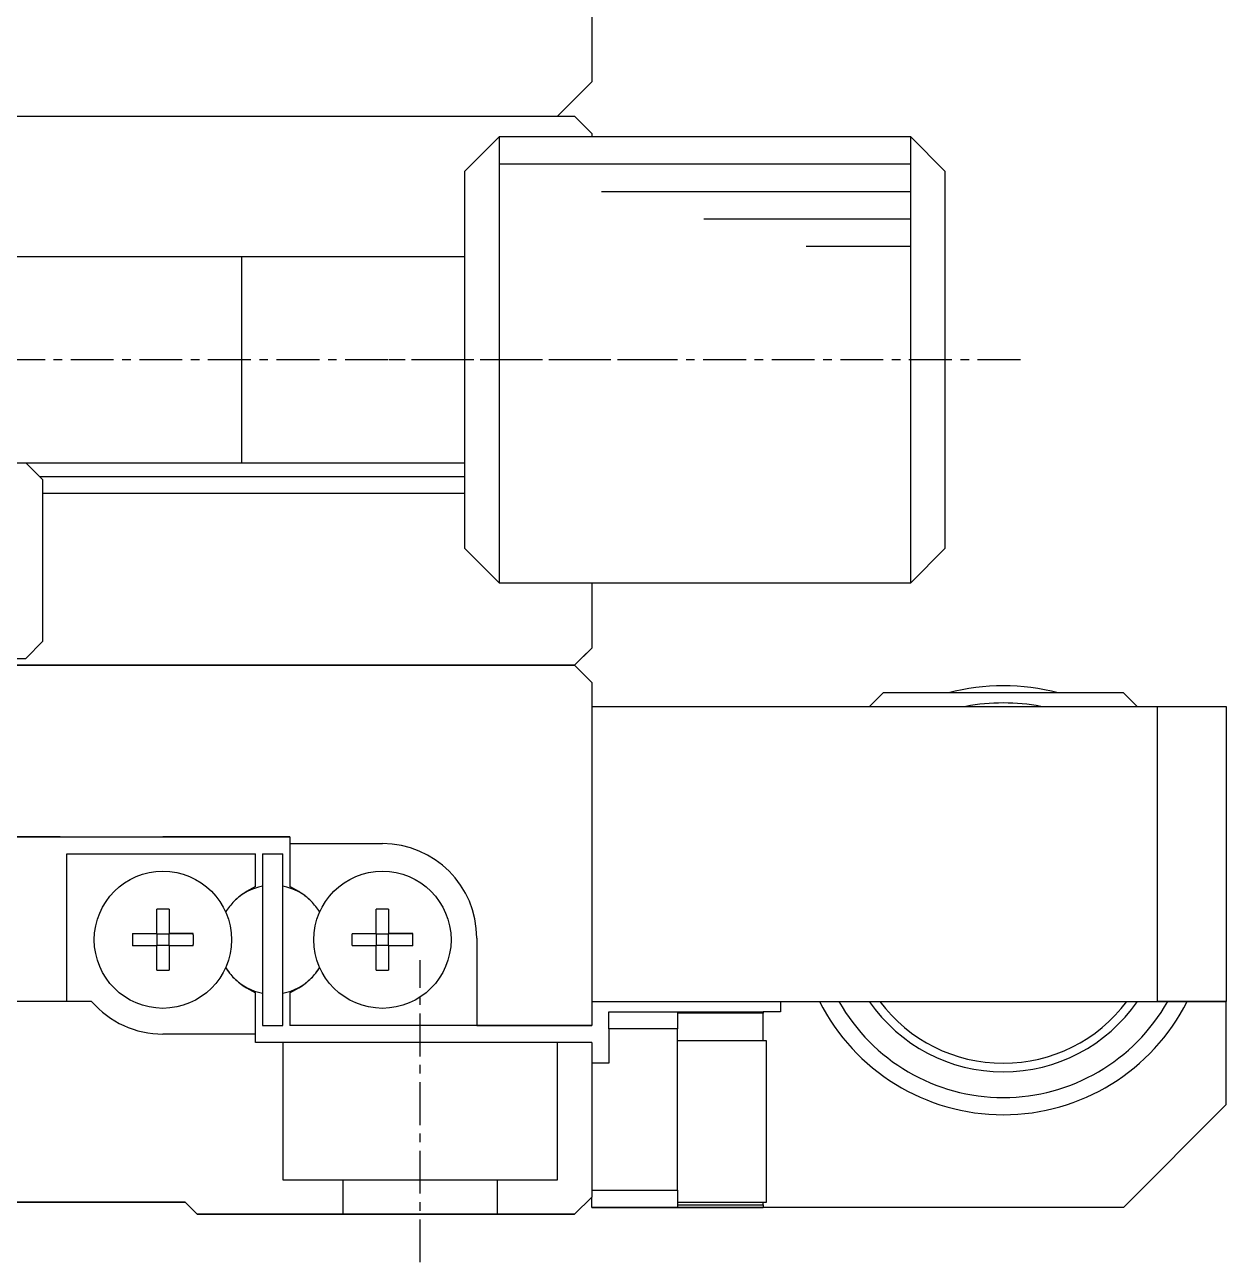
# Model space of a CAD drawing. Extents: x 404 to 656, y 81 to 248.
# Drawn here: x 466.19 to 501.21, y 129.56 to 165.62 of the extents above; entities that cross this region are included whole.
import ezdxf

# ---------------------------------------------------------------- set-up
doc = ezdxf.new("R2010")
doc.units = 0
doc.linetypes.add('CENTER', pattern=[2, 1.25, -0.25, 0.25, -0.25])
doc.layers.get('0').update_dxf_attribs({"linetype": 'CONTINUOUS'})
doc.layers.add('CENTER', color=1, linetype='CENTER')

msp = doc.modelspace()

# ---------------------------------------------------------------- linework, layer by layer
at = {"color": 7, "linetype": 'CONTINUOUS'}
for p, q in [((482.713, 246.957), (482.713, 163.957)), ((481.713, 162.957), (482.713, 163.957)), ((423.213, 162.957), (482.213, 162.957)), ((482.713, 162.457), (482.213, 162.957)), ((482.713, 162.457), (482.213, 162.957)), ((480.013, 162.357), (479.013, 161.357)), ((492.013, 162.357), (480.013, 162.357)), ((480.013, 162.357), (480.013, 155.798)), ((482.713, 162.457), (482.713, 162.357)), ((482.713, 162.457), (482.713, 162.357)), ((493.013, 161.357), (492.013, 162.357)), ((492.013, 149.357), (492.013, 162.357)), ((479.013, 155.807), (479.013, 161.357)), ((493.013, 161.357), (493.013, 150.357)), ((472.513, 158.857), (463.513, 158.857)), ((472.513, 158.857), (472.508, 158.857)), ((472.513, 155.99), (472.513, 158.857)), ((472.518, 158.857), (472.513, 158.857)), ((479.013, 158.857), (472.513, 158.857)), ((472.513, 155.857), (472.513, 155.99)), ((472.513, 155.7), (472.513, 155.857)), ((479.013, 150.357), (479.013, 155.807)), ((472.513, 152.857), (472.513, 155.7)), ((480.013, 155.798), (480.013, 149.357)), ((463.513, 152.857), (472.513, 152.857)), ((466.713, 152.357), (466.213, 152.857)), ((472.508, 152.857), (472.513, 152.857)), ((472.513, 152.857), (472.518, 152.857)), ((472.513, 152.857), (479.013, 152.857)), ((466.613, 152.457), (479.013, 152.457)), ((466.713, 147.657), (466.713, 152.357)), ((479.013, 151.957), (466.713, 151.957)), ((479.013, 150.357), (480.013, 149.357)), ((492.013, 149.357), (493.013, 150.357)), ((480.013, 149.357), (492.013, 149.357)), ((482.713, 149.357), (482.713, 147.457)), ((466.213, 147.157), (466.713, 147.657)), ((461.165, 147.157), (466.213, 147.157)), ((482.213, 146.957), (482.713, 147.457)), ((482.713, 147.457), (482.213, 146.957)), ((482.213, 146.957), (482.563, 147.307)), ((482.563, 147.307), (482.213, 146.957)), ((482.213, 146.957), (423.213, 146.957)), ((423.213, 146.957), (482.213, 146.957)), ((482.213, 146.957), (482.713, 146.457)), ((482.713, 146.457), (482.713, 136.457)), ((491.213, 146.157), (490.813, 145.757)), ((498.213, 146.157), (491.213, 146.157)), ((498.613, 145.757), (498.213, 146.157)), ((482.713, 145.757), (499.213, 145.757)), ((499.213, 145.757), (501.213, 145.757)), ((499.213, 137.157), (499.213, 145.757)), ((501.213, 145.757), (501.213, 137.157)), ((431.513, 141.957), (473.913, 141.957)), ((467.213, 141.957), (465.713, 141.957)), ((473.913, 141.957), (470.213, 141.957)), ((473.913, 141.957), (473.913, 141.757)), ((473.913, 141.757), (476.613, 141.757)), ((473.913, 141.757), (476.613, 141.757)), ((473.913, 141.757), (473.913, 140.508)), ((467.413, 141.457), (472.913, 141.457)), ((467.413, 137.157), (467.413, 141.457)), ((472.913, 140.508), (472.913, 141.457)), ((473.113, 141.457), (473.713, 141.457)), ((473.113, 141.457), (473.113, 136.457)), ((473.713, 136.457), (473.713, 141.457)), ((472.913, 140.508), (472.653, 140.358)), ((472.913, 140.508), (472.653, 140.358)), ((474.173, 140.358), (473.913, 140.508)), ((473.913, 140.508), (474.173, 140.358)), ((470.033, 139.137), (470.033, 139.844)), ((470.393, 139.844), (470.393, 139.137)), ((476.433, 139.137), (476.433, 139.844)), ((476.793, 139.844), (476.793, 139.137)), ((469.326, 139.137), (470.033, 139.137)), ((469.326, 139.137), (470.033, 139.137)), ((470.043, 139.127), (470.033, 139.137)), ((470.043, 138.788), (470.043, 139.127)), ((470.043, 139.127), (470.382, 139.127)), ((470.382, 139.127), (470.393, 139.137)), ((470.382, 139.127), (470.382, 138.788)), ((470.393, 139.137), (471.099, 139.137)), ((471.099, 139.137), (470.393, 139.137)), ((475.726, 139.137), (476.433, 139.137)), ((475.726, 139.137), (476.433, 139.137)), ((476.443, 139.127), (476.433, 139.137)), ((476.443, 138.788), (476.443, 139.127)), ((476.443, 139.127), (476.782, 139.127)), ((476.782, 139.127), (476.793, 139.137)), ((476.782, 139.127), (476.782, 138.788)), ((476.793, 139.137), (477.499, 139.137)), ((477.499, 139.137), (476.793, 139.137)), ((479.363, 139.007), (479.363, 136.457)), ((470.033, 138.777), (469.326, 138.777)), ((470.043, 138.788), (470.033, 138.777)), ((470.033, 138.071), (470.033, 138.777)), ((470.382, 138.788), (470.043, 138.788)), ((470.382, 138.788), (470.393, 138.777)), ((470.393, 138.777), (470.393, 138.071)), ((471.099, 138.777), (470.393, 138.777)), ((476.433, 138.777), (475.726, 138.777)), ((476.443, 138.788), (476.433, 138.777)), ((476.433, 138.071), (476.433, 138.777)), ((476.782, 138.788), (476.443, 138.788)), ((476.782, 138.788), (476.793, 138.777)), ((476.793, 138.777), (476.793, 138.071)), ((477.499, 138.777), (476.793, 138.777)), ((472.653, 137.557), (472.913, 137.406)), ((473.913, 137.406), (474.173, 137.557)), ((468.134, 137.157), (437.292, 137.157)), ((472.913, 136.207), (472.913, 137.406)), ((473.913, 137.406), (473.913, 136.457)), ((482.713, 137.157), (499.213, 137.157)), ((482.713, 137.157), (487.713, 137.157)), ((487.713, 137.157), (501.213, 137.157)), ((488.213, 137.157), (488.213, 136.857)), ((501.213, 137.157), (499.213, 137.157)), ((501.213, 134.157), (501.213, 137.157)), ((483.213, 136.357), (483.213, 136.857)), ((483.213, 136.857), (485.213, 136.857)), ((485.213, 136.857), (485.213, 136.357)), ((485.213, 136.857), (487.713, 136.857)), ((487.713, 136.817), (485.213, 136.817)), ((487.713, 136.857), (487.713, 136.817)), ((488.213, 136.857), (487.713, 136.857)), ((487.713, 136.007), (487.713, 136.817)), ((473.113, 136.457), (473.713, 136.457)), ((473.113, 136.457), (473.713, 136.457)), ((479.363, 136.457), (473.913, 136.457)), ((479.363, 136.457), (473.913, 136.457)), ((479.363, 136.457), (482.213, 136.457)), ((482.213, 136.457), (479.363, 136.457)), ((482.713, 136.457), (482.213, 136.457)), ((482.213, 136.457), (482.713, 136.457)), ((483.213, 136.357), (483.213, 135.357)), ((485.213, 136.357), (483.213, 136.357)), ((485.213, 131.657), (485.213, 136.357)), ((472.913, 136.207), (470.213, 136.207)), ((472.913, 135.957), (472.913, 136.207)), ((487.813, 136.007), (485.213, 136.007)), ((487.813, 131.307), (487.813, 136.007)), ((482.213, 135.957), (472.913, 135.957)), ((482.713, 135.957), (482.213, 135.957)), ((482.713, 135.957), (482.713, 131.457)), ((483.213, 135.357), (482.713, 135.357)), ((498.213, 131.157), (501.213, 134.157)), ((501.213, 134.157), (498.213, 131.157)), ((482.713, 131.657), (485.213, 131.657)), ((485.213, 131.657), (485.213, 131.157)), ((434.563, 131.307), (470.863, 131.307)), ((470.863, 131.307), (465.513, 131.307)), ((470.863, 131.307), (471.213, 130.957)), ((471.213, 130.957), (470.863, 131.307)), ((482.213, 130.957), (482.713, 131.457)), ((482.213, 130.957), (482.713, 131.457)), ((482.713, 131.157), (482.713, 131.457)), ((485.213, 131.307), (487.813, 131.307)), ((487.713, 131.226), (487.713, 131.307)), ((482.213, 130.957), (471.213, 130.957)), ((471.213, 130.957), (482.213, 130.957)), ((475.463, 130.957), (477.713, 130.957)), ((475.463, 130.957), (477.713, 130.957)), ((475.463, 130.957), (479.963, 130.957)), ((475.463, 130.957), (479.963, 130.957)), ((477.713, 130.957), (479.963, 130.957)), ((477.713, 130.957), (479.963, 130.957)), ((485.213, 131.157), (482.713, 131.157)), ((482.713, 131.157), (485.213, 131.157)), ((485.213, 131.226), (487.713, 131.226)), ((487.713, 131.157), (485.213, 131.157)), ((485.213, 131.157), (487.713, 131.157)), ((487.713, 131.226), (487.713, 131.157)), ((493.213, 131.157), (487.713, 131.157)), ((498.213, 131.157), (487.713, 131.157)), ((498.213, 131.157), (496.213, 131.157))]:
    msp.add_line(p, q, dxfattribs=at)
at = {"color": 3, "linetype": 'CONTINUOUS'}
for p, q in [((492.013, 161.557), (480.013, 161.557)), ((492.013, 160.757), (482.998, 160.757)), ((492.013, 159.957), (485.984, 159.957)), ((492.013, 159.157), (488.97, 159.157)), ((473.713, 135.957), (473.713, 131.957)), ((481.713, 131.957), (481.713, 135.957)), ((473.713, 131.957), (481.713, 131.957)), ((475.463, 131.957), (475.463, 130.957)), ((479.963, 130.957), (479.963, 131.957))]:
    msp.add_line(p, q, dxfattribs=at)
at = {"color": 7, "linetype": 'CONTINUOUS'}
for points in [[(470.393, 139.844, 0), (470.389, 139.844, 0), (470.387, 139.844, 0), (470.385, 139.844, 0), (470.381, 139.844, 0), (470.379, 139.844, 0), (470.375, 139.844, 0), (470.373, 139.844, 0), (470.371, 139.844, 0), (470.367, 139.844, 0), (470.365, 139.844, 0), (470.361, 139.844, 0), (470.359, 139.844, 0), (470.357, 139.844, 0), (470.353, 139.844, 0), (470.351, 139.844, 0), (470.347, 139.844, 0), (470.345, 139.844, 0), (470.343, 139.844, 0), (470.339, 139.844, 0), (470.337, 139.844, 0), (470.333, 139.844, 0), (470.331, 139.844, 0), (470.329, 139.844, 0), (470.325, 139.844, 0), (470.323, 139.844, 0), (470.319, 139.844, 0), (470.317, 139.844, 0), (470.315, 139.844, 0), (470.311, 139.844, 0), (470.309, 139.844, 0), (470.305, 139.844, 0), (470.303, 139.844, 0), (470.299, 139.844, 0), (470.297, 139.844, 0), (470.295, 139.846, 0), (470.291, 139.846, 0), (470.289, 139.846, 0), (470.285, 139.846, 0), (470.283, 139.846, 0), (470.281, 139.846, 0), (470.277, 139.846, 0), (470.275, 139.846, 0), (470.271, 139.846, 0), (470.269, 139.846, 0), (470.267, 139.846, 0), (470.263, 139.846, 0), (470.261, 139.846, 0), (470.257, 139.846, 0), (470.255, 139.846, 0), (470.253, 139.846, 0), (470.249, 139.846, 0), (470.247, 139.846, 0), (470.243, 139.846, 0), (470.241, 139.846, 0), (470.239, 139.846, 0), (470.235, 139.846, 0), (470.233, 139.846, 0), (470.229, 139.846, 0), (470.227, 139.846, 0), (470.225, 139.846, 0), (470.221, 139.846, 0), (470.219, 139.846, 0), (470.215, 139.846, 0), (470.213, 139.846, 0), (470.209, 139.846, 0), (470.207, 139.846, 0), (470.205, 139.846, 0), (470.201, 139.846, 0), (470.199, 139.846, 0), (470.195, 139.846, 0), (470.193, 139.846, 0), (470.191, 139.846, 0), (470.187, 139.846, 0), (470.185, 139.846, 0), (470.181, 139.846, 0), (470.179, 139.846, 0), (470.177, 139.846, 0), (470.173, 139.846, 0), (470.171, 139.846, 0), (470.167, 139.846, 0), (470.165, 139.846, 0), (470.163, 139.846, 0), (470.159, 139.846, 0), (470.157, 139.846, 0), (470.153, 139.846, 0), (470.151, 139.846, 0), (470.149, 139.846, 0), (470.145, 139.846, 0), (470.143, 139.846, 0), (470.139, 139.846, 0), (470.137, 139.846, 0), (470.133, 139.846, 0), (470.131, 139.846, 0), (470.129, 139.844, 0), (470.125, 139.844, 0), (470.123, 139.844, 0), (470.119, 139.844, 0), (470.117, 139.844, 0), (470.115, 139.844, 0), (470.111, 139.844, 0), (470.109, 139.844, 0), (470.105, 139.844, 0), (470.103, 139.844, 0), (470.101, 139.844, 0), (470.097, 139.844, 0), (470.095, 139.844, 0), (470.091, 139.844, 0), (470.089, 139.844, 0), (470.087, 139.844, 0), (470.083, 139.844, 0), (470.081, 139.844, 0), (470.077, 139.844, 0), (470.075, 139.844, 0), (470.073, 139.844, 0), (470.069, 139.844, 0), (470.067, 139.844, 0), (470.063, 139.844, 0), (470.061, 139.844, 0), (470.059, 139.844, 0), (470.055, 139.844, 0), (470.053, 139.844, 0), (470.049, 139.844, 0), (470.047, 139.844, 0), (470.045, 139.844, 0), (470.041, 139.844, 0), (470.039, 139.844, 0), (470.035, 139.844, 0), (470.033, 139.844, 0)], [(476.793, 139.844, 0), (476.789, 139.844, 0), (476.787, 139.844, 0), (476.785, 139.844, 0), (476.781, 139.844, 0), (476.779, 139.844, 0), (476.775, 139.844, 0), (476.773, 139.844, 0), (476.771, 139.844, 0), (476.767, 139.844, 0), (476.765, 139.844, 0), (476.761, 139.844, 0), (476.759, 139.844, 0), (476.757, 139.844, 0), (476.753, 139.844, 0), (476.751, 139.844, 0), (476.747, 139.844, 0), (476.745, 139.844, 0), (476.743, 139.844, 0), (476.739, 139.844, 0), (476.737, 139.844, 0), (476.733, 139.844, 0), (476.731, 139.844, 0), (476.729, 139.844, 0), (476.725, 139.844, 0), (476.723, 139.844, 0), (476.719, 139.844, 0), (476.717, 139.844, 0), (476.715, 139.844, 0), (476.711, 139.844, 0), (476.709, 139.844, 0), (476.705, 139.844, 0), (476.703, 139.844, 0), (476.699, 139.844, 0), (476.697, 139.844, 0), (476.695, 139.846, 0), (476.691, 139.846, 0), (476.689, 139.846, 0), (476.685, 139.846, 0), (476.683, 139.846, 0), (476.681, 139.846, 0), (476.677, 139.846, 0), (476.675, 139.846, 0), (476.671, 139.846, 0), (476.669, 139.846, 0), (476.667, 139.846, 0), (476.663, 139.846, 0), (476.661, 139.846, 0), (476.657, 139.846, 0), (476.655, 139.846, 0), (476.653, 139.846, 0), (476.649, 139.846, 0), (476.647, 139.846, 0), (476.643, 139.846, 0), (476.641, 139.846, 0), (476.639, 139.846, 0), (476.635, 139.846, 0), (476.633, 139.846, 0), (476.629, 139.846, 0), (476.627, 139.846, 0), (476.625, 139.846, 0), (476.621, 139.846, 0), (476.619, 139.846, 0), (476.615, 139.846, 0), (476.613, 139.846, 0), (476.609, 139.846, 0), (476.607, 139.846, 0), (476.605, 139.846, 0), (476.601, 139.846, 0), (476.599, 139.846, 0), (476.595, 139.846, 0), (476.593, 139.846, 0), (476.591, 139.846, 0), (476.587, 139.846, 0), (476.585, 139.846, 0), (476.581, 139.846, 0), (476.579, 139.846, 0), (476.577, 139.846, 0), (476.573, 139.846, 0), (476.571, 139.846, 0), (476.567, 139.846, 0), (476.565, 139.846, 0), (476.563, 139.846, 0), (476.559, 139.846, 0), (476.557, 139.846, 0), (476.553, 139.846, 0), (476.551, 139.846, 0), (476.549, 139.846, 0), (476.545, 139.846, 0), (476.543, 139.846, 0), (476.539, 139.846, 0), (476.537, 139.846, 0), (476.533, 139.846, 0), (476.531, 139.846, 0), (476.529, 139.844, 0), (476.525, 139.844, 0), (476.523, 139.844, 0), (476.519, 139.844, 0), (476.517, 139.844, 0), (476.515, 139.844, 0), (476.511, 139.844, 0), (476.509, 139.844, 0), (476.505, 139.844, 0), (476.503, 139.844, 0), (476.501, 139.844, 0), (476.497, 139.844, 0), (476.495, 139.844, 0), (476.491, 139.844, 0), (476.489, 139.844, 0), (476.487, 139.844, 0), (476.483, 139.844, 0), (476.481, 139.844, 0), (476.477, 139.844, 0), (476.475, 139.844, 0), (476.473, 139.844, 0), (476.469, 139.844, 0), (476.467, 139.844, 0), (476.463, 139.844, 0), (476.461, 139.844, 0), (476.459, 139.844, 0), (476.455, 139.844, 0), (476.453, 139.844, 0), (476.449, 139.844, 0), (476.447, 139.844, 0), (476.445, 139.844, 0), (476.441, 139.844, 0), (476.439, 139.844, 0), (476.435, 139.844, 0), (476.433, 139.844, 0)], [(469.327, 139.136, 0), (469.327, 139.134, 0), (469.327, 139.132, 0), (469.327, 139.128, 0), (469.327, 139.126, 0), (469.327, 139.122, 0), (469.327, 139.12, 0), (469.325, 139.118, 0), (469.325, 139.114, 0), (469.325, 139.112, 0), (469.325, 139.108, 0), (469.325, 139.106, 0), (469.325, 139.104, 0), (469.325, 139.1, 0), (469.325, 139.098, 0), (469.325, 139.094, 0), (469.325, 139.092, 0), (469.325, 139.09, 0), (469.325, 139.086, 0), (469.325, 139.084, 0), (469.325, 139.08, 0), (469.325, 139.078, 0), (469.325, 139.076, 0), (469.325, 139.072, 0), (469.325, 139.07, 0), (469.325, 139.066, 0), (469.325, 139.064, 0), (469.325, 139.06, 0), (469.325, 139.058, 0), (469.325, 139.056, 0), (469.325, 139.052, 0), (469.325, 139.05, 0), (469.325, 139.046, 0), (469.325, 139.044, 0), (469.325, 139.042, 0), (469.325, 139.038, 0), (469.325, 139.036, 0), (469.325, 139.032, 0), (469.325, 139.03, 0), (469.325, 139.028, 0), (469.325, 139.024, 0), (469.325, 139.022, 0), (469.325, 139.018, 0), (469.325, 139.016, 0), (469.325, 139.014, 0), (469.325, 139.01, 0), (469.325, 139.008, 0), (469.325, 139.004, 0), (469.325, 139.002, 0), (469.325, 139, 0), (469.325, 138.996, 0), (469.325, 138.994, 0), (469.325, 138.99, 0), (469.325, 138.988, 0), (469.325, 138.986, 0), (469.325, 138.982, 0), (469.325, 138.98, 0), (469.325, 138.976, 0), (469.325, 138.974, 0), (469.325, 138.97, 0), (469.325, 138.968, 0), (469.325, 138.966, 0), (469.325, 138.962, 0), (469.325, 138.96, 0), (469.325, 138.956, 0), (469.325, 138.954, 0), (469.325, 138.952, 0), (469.325, 138.948, 0), (469.325, 138.946, 0), (469.325, 138.942, 0), (469.325, 138.94, 0), (469.325, 138.938, 0), (469.325, 138.934, 0), (469.325, 138.932, 0), (469.325, 138.928, 0), (469.325, 138.926, 0), (469.325, 138.924, 0), (469.325, 138.92, 0), (469.325, 138.918, 0), (469.325, 138.914, 0), (469.325, 138.912, 0), (469.325, 138.91, 0), (469.325, 138.906, 0), (469.325, 138.904, 0), (469.325, 138.9, 0), (469.325, 138.898, 0), (469.325, 138.894, 0), (469.325, 138.892, 0), (469.325, 138.89, 0), (469.325, 138.886, 0), (469.325, 138.884, 0), (469.325, 138.88, 0), (469.325, 138.878, 0), (469.325, 138.876, 0), (469.325, 138.872, 0), (469.325, 138.87, 0), (469.325, 138.866, 0), (469.325, 138.864, 0), (469.325, 138.862, 0), (469.325, 138.858, 0), (469.325, 138.856, 0), (469.325, 138.852, 0), (469.325, 138.85, 0), (469.325, 138.848, 0), (469.325, 138.844, 0), (469.325, 138.842, 0), (469.325, 138.838, 0), (469.325, 138.836, 0), (469.325, 138.834, 0), (469.325, 138.83, 0), (469.325, 138.828, 0), (469.325, 138.824, 0), (469.325, 138.822, 0), (469.325, 138.82, 0), (469.325, 138.816, 0), (469.325, 138.814, 0), (469.325, 138.81, 0), (469.325, 138.808, 0), (469.325, 138.804, 0), (469.325, 138.802, 0), (469.325, 138.8, 0), (469.325, 138.796, 0), (469.327, 138.794, 0), (469.327, 138.79, 0), (469.327, 138.788, 0), (469.327, 138.786, 0), (469.327, 138.782, 0), (469.327, 138.78, 0), (469.327, 138.776, 0)], [(471.099, 138.776, 0), (471.099, 138.78, 0), (471.099, 138.782, 0), (471.099, 138.786, 0), (471.099, 138.788, 0), (471.099, 138.79, 0), (471.099, 138.794, 0), (471.099, 138.796, 0), (471.099, 138.8, 0), (471.099, 138.802, 0), (471.099, 138.804, 0), (471.099, 138.808, 0), (471.099, 138.81, 0), (471.099, 138.814, 0), (471.101, 138.816, 0), (471.101, 138.82, 0), (471.101, 138.822, 0), (471.101, 138.824, 0), (471.101, 138.828, 0), (471.101, 138.83, 0), (471.101, 138.834, 0), (471.101, 138.836, 0), (471.101, 138.838, 0), (471.101, 138.842, 0), (471.101, 138.844, 0), (471.101, 138.848, 0), (471.101, 138.85, 0), (471.101, 138.852, 0), (471.101, 138.856, 0), (471.101, 138.858, 0), (471.101, 138.862, 0), (471.101, 138.864, 0), (471.101, 138.866, 0), (471.101, 138.87, 0), (471.101, 138.872, 0), (471.101, 138.876, 0), (471.101, 138.878, 0), (471.101, 138.88, 0), (471.101, 138.884, 0), (471.101, 138.886, 0), (471.101, 138.89, 0), (471.101, 138.892, 0), (471.101, 138.894, 0), (471.101, 138.898, 0), (471.101, 138.9, 0), (471.101, 138.904, 0), (471.101, 138.906, 0), (471.101, 138.91, 0), (471.101, 138.912, 0), (471.101, 138.914, 0), (471.101, 138.918, 0), (471.101, 138.92, 0), (471.101, 138.924, 0), (471.101, 138.926, 0), (471.101, 138.928, 0), (471.101, 138.932, 0), (471.101, 138.934, 0), (471.101, 138.938, 0), (471.101, 138.94, 0), (471.101, 138.942, 0), (471.101, 138.946, 0), (471.101, 138.948, 0), (471.101, 138.952, 0), (471.101, 138.954, 0), (471.101, 138.956, 0), (471.101, 138.96, 0), (471.101, 138.962, 0), (471.101, 138.966, 0), (471.101, 138.968, 0), (471.101, 138.97, 0), (471.101, 138.974, 0), (471.101, 138.976, 0), (471.101, 138.98, 0), (471.101, 138.982, 0), (471.101, 138.986, 0), (471.101, 138.988, 0), (471.101, 138.99, 0), (471.101, 138.994, 0), (471.101, 138.996, 0), (471.101, 139, 0), (471.101, 139.002, 0), (471.101, 139.004, 0), (471.101, 139.008, 0), (471.101, 139.01, 0), (471.101, 139.014, 0), (471.101, 139.016, 0), (471.101, 139.018, 0), (471.101, 139.022, 0), (471.101, 139.024, 0), (471.101, 139.028, 0), (471.101, 139.03, 0), (471.101, 139.032, 0), (471.101, 139.036, 0), (471.101, 139.038, 0), (471.101, 139.042, 0), (471.101, 139.044, 0), (471.101, 139.046, 0), (471.101, 139.05, 0), (471.101, 139.052, 0), (471.101, 139.056, 0), (471.101, 139.058, 0), (471.101, 139.06, 0), (471.101, 139.064, 0), (471.101, 139.066, 0), (471.101, 139.07, 0), (471.101, 139.072, 0), (471.101, 139.076, 0), (471.101, 139.078, 0), (471.101, 139.08, 0), (471.101, 139.084, 0), (471.101, 139.086, 0), (471.101, 139.09, 0), (471.101, 139.092, 0), (471.101, 139.094, 0), (471.101, 139.098, 0), (471.099, 139.1, 0), (471.099, 139.104, 0), (471.099, 139.106, 0), (471.099, 139.108, 0), (471.099, 139.112, 0), (471.099, 139.114, 0), (471.099, 139.118, 0), (471.099, 139.12, 0), (471.099, 139.122, 0), (471.099, 139.126, 0), (471.099, 139.128, 0), (471.099, 139.132, 0), (471.099, 139.134, 0), (471.099, 139.136, 0)], [(475.727, 139.136, 0), (475.727, 139.134, 0), (475.727, 139.132, 0), (475.727, 139.128, 0), (475.727, 139.126, 0), (475.727, 139.122, 0), (475.727, 139.12, 0), (475.725, 139.118, 0), (475.725, 139.114, 0), (475.725, 139.112, 0), (475.725, 139.108, 0), (475.725, 139.106, 0), (475.725, 139.104, 0), (475.725, 139.1, 0), (475.725, 139.098, 0), (475.725, 139.094, 0), (475.725, 139.092, 0), (475.725, 139.09, 0), (475.725, 139.086, 0), (475.725, 139.084, 0), (475.725, 139.08, 0), (475.725, 139.078, 0), (475.725, 139.076, 0), (475.725, 139.072, 0), (475.725, 139.07, 0), (475.725, 139.066, 0), (475.725, 139.064, 0), (475.725, 139.06, 0), (475.725, 139.058, 0), (475.725, 139.056, 0), (475.725, 139.052, 0), (475.725, 139.05, 0), (475.725, 139.046, 0), (475.725, 139.044, 0), (475.725, 139.042, 0), (475.725, 139.038, 0), (475.725, 139.036, 0), (475.725, 139.032, 0), (475.725, 139.03, 0), (475.725, 139.028, 0), (475.725, 139.024, 0), (475.725, 139.022, 0), (475.725, 139.018, 0), (475.725, 139.016, 0), (475.725, 139.014, 0), (475.725, 139.01, 0), (475.725, 139.008, 0), (475.725, 139.004, 0), (475.725, 139.002, 0), (475.725, 139, 0), (475.725, 138.996, 0), (475.725, 138.994, 0), (475.725, 138.99, 0), (475.725, 138.988, 0), (475.725, 138.986, 0), (475.725, 138.982, 0), (475.725, 138.98, 0), (475.725, 138.976, 0), (475.725, 138.974, 0), (475.725, 138.97, 0), (475.725, 138.968, 0), (475.725, 138.966, 0), (475.725, 138.962, 0), (475.725, 138.96, 0), (475.725, 138.956, 0), (475.725, 138.954, 0), (475.725, 138.952, 0), (475.725, 138.948, 0), (475.725, 138.946, 0), (475.725, 138.942, 0), (475.725, 138.94, 0), (475.725, 138.938, 0), (475.725, 138.934, 0), (475.725, 138.932, 0), (475.725, 138.928, 0), (475.725, 138.926, 0), (475.725, 138.924, 0), (475.725, 138.92, 0), (475.725, 138.918, 0), (475.725, 138.914, 0), (475.725, 138.912, 0), (475.725, 138.91, 0), (475.725, 138.906, 0), (475.725, 138.904, 0), (475.725, 138.9, 0), (475.725, 138.898, 0), (475.725, 138.894, 0), (475.725, 138.892, 0), (475.725, 138.89, 0), (475.725, 138.886, 0), (475.725, 138.884, 0), (475.725, 138.88, 0), (475.725, 138.878, 0), (475.725, 138.876, 0), (475.725, 138.872, 0), (475.725, 138.87, 0), (475.725, 138.866, 0), (475.725, 138.864, 0), (475.725, 138.862, 0), (475.725, 138.858, 0), (475.725, 138.856, 0), (475.725, 138.852, 0), (475.725, 138.85, 0), (475.725, 138.848, 0), (475.725, 138.844, 0), (475.725, 138.842, 0), (475.725, 138.838, 0), (475.725, 138.836, 0), (475.725, 138.834, 0), (475.725, 138.83, 0), (475.725, 138.828, 0), (475.725, 138.824, 0), (475.725, 138.822, 0), (475.725, 138.82, 0), (475.725, 138.816, 0), (475.725, 138.814, 0), (475.725, 138.81, 0), (475.725, 138.808, 0), (475.725, 138.804, 0), (475.725, 138.802, 0), (475.725, 138.8, 0), (475.725, 138.796, 0), (475.727, 138.794, 0), (475.727, 138.79, 0), (475.727, 138.788, 0), (475.727, 138.786, 0), (475.727, 138.782, 0), (475.727, 138.78, 0), (475.727, 138.776, 0)], [(477.499, 138.776, 0), (477.499, 138.78, 0), (477.499, 138.782, 0), (477.499, 138.786, 0), (477.499, 138.788, 0), (477.499, 138.79, 0), (477.499, 138.794, 0), (477.499, 138.796, 0), (477.499, 138.8, 0), (477.499, 138.802, 0), (477.499, 138.804, 0), (477.499, 138.808, 0), (477.499, 138.81, 0), (477.499, 138.814, 0), (477.501, 138.816, 0), (477.501, 138.82, 0), (477.501, 138.822, 0), (477.501, 138.824, 0), (477.501, 138.828, 0), (477.501, 138.83, 0), (477.501, 138.834, 0), (477.501, 138.836, 0), (477.501, 138.838, 0), (477.501, 138.842, 0), (477.501, 138.844, 0), (477.501, 138.848, 0), (477.501, 138.85, 0), (477.501, 138.852, 0), (477.501, 138.856, 0), (477.501, 138.858, 0), (477.501, 138.862, 0), (477.501, 138.864, 0), (477.501, 138.866, 0), (477.501, 138.87, 0), (477.501, 138.872, 0), (477.501, 138.876, 0), (477.501, 138.878, 0), (477.501, 138.88, 0), (477.501, 138.884, 0), (477.501, 138.886, 0), (477.501, 138.89, 0), (477.501, 138.892, 0), (477.501, 138.894, 0), (477.501, 138.898, 0), (477.501, 138.9, 0), (477.501, 138.904, 0), (477.501, 138.906, 0), (477.501, 138.91, 0), (477.501, 138.912, 0), (477.501, 138.914, 0), (477.501, 138.918, 0), (477.501, 138.92, 0), (477.501, 138.924, 0), (477.501, 138.926, 0), (477.501, 138.928, 0), (477.501, 138.932, 0), (477.501, 138.934, 0), (477.501, 138.938, 0), (477.501, 138.94, 0), (477.501, 138.942, 0), (477.501, 138.946, 0), (477.501, 138.948, 0), (477.501, 138.952, 0), (477.501, 138.954, 0), (477.501, 138.956, 0), (477.501, 138.96, 0), (477.501, 138.962, 0), (477.501, 138.966, 0), (477.501, 138.968, 0), (477.501, 138.97, 0), (477.501, 138.974, 0), (477.501, 138.976, 0), (477.501, 138.98, 0), (477.501, 138.982, 0), (477.501, 138.986, 0), (477.501, 138.988, 0), (477.501, 138.99, 0), (477.501, 138.994, 0), (477.501, 138.996, 0), (477.501, 139, 0), (477.501, 139.002, 0), (477.501, 139.004, 0), (477.501, 139.008, 0), (477.501, 139.01, 0), (477.501, 139.014, 0), (477.501, 139.016, 0), (477.501, 139.018, 0), (477.501, 139.022, 0), (477.501, 139.024, 0), (477.501, 139.028, 0), (477.501, 139.03, 0), (477.501, 139.032, 0), (477.501, 139.036, 0), (477.501, 139.038, 0), (477.501, 139.042, 0), (477.501, 139.044, 0), (477.501, 139.046, 0), (477.501, 139.05, 0), (477.501, 139.052, 0), (477.501, 139.056, 0), (477.501, 139.058, 0), (477.501, 139.06, 0), (477.501, 139.064, 0), (477.501, 139.066, 0), (477.501, 139.07, 0), (477.501, 139.072, 0), (477.501, 139.076, 0), (477.501, 139.078, 0), (477.501, 139.08, 0), (477.501, 139.084, 0), (477.501, 139.086, 0), (477.501, 139.09, 0), (477.501, 139.092, 0), (477.501, 139.094, 0), (477.501, 139.098, 0), (477.499, 139.1, 0), (477.499, 139.104, 0), (477.499, 139.106, 0), (477.499, 139.108, 0), (477.499, 139.112, 0), (477.499, 139.114, 0), (477.499, 139.118, 0), (477.499, 139.12, 0), (477.499, 139.122, 0), (477.499, 139.126, 0), (477.499, 139.128, 0), (477.499, 139.132, 0), (477.499, 139.134, 0), (477.499, 139.136, 0)], [(470.033, 138.07, 0), (470.035, 138.07, 0), (470.039, 138.07, 0), (470.041, 138.07, 0), (470.045, 138.07, 0), (470.047, 138.07, 0), (470.049, 138.07, 0), (470.053, 138.07, 0), (470.055, 138.07, 0), (470.059, 138.07, 0), (470.061, 138.07, 0), (470.063, 138.07, 0), (470.067, 138.07, 0), (470.069, 138.07, 0), (470.073, 138.07, 0), (470.075, 138.07, 0), (470.077, 138.07, 0), (470.081, 138.07, 0), (470.083, 138.07, 0), (470.087, 138.07, 0), (470.089, 138.07, 0), (470.091, 138.07, 0), (470.095, 138.07, 0), (470.097, 138.07, 0), (470.101, 138.07, 0), (470.103, 138.07, 0), (470.105, 138.07, 0), (470.109, 138.07, 0), (470.111, 138.068, 0), (470.115, 138.068, 0), (470.117, 138.068, 0), (470.119, 138.068, 0), (470.123, 138.068, 0), (470.125, 138.068, 0), (470.129, 138.068, 0), (470.131, 138.068, 0), (470.133, 138.068, 0), (470.137, 138.068, 0), (470.139, 138.068, 0), (470.143, 138.068, 0), (470.145, 138.068, 0), (470.149, 138.068, 0), (470.151, 138.068, 0), (470.153, 138.068, 0), (470.157, 138.068, 0), (470.159, 138.068, 0), (470.163, 138.068, 0), (470.165, 138.068, 0), (470.167, 138.068, 0), (470.171, 138.068, 0), (470.173, 138.068, 0), (470.177, 138.068, 0), (470.179, 138.068, 0), (470.181, 138.068, 0), (470.185, 138.068, 0), (470.187, 138.068, 0), (470.191, 138.068, 0), (470.193, 138.068, 0), (470.195, 138.068, 0), (470.199, 138.068, 0), (470.201, 138.068, 0), (470.205, 138.068, 0), (470.207, 138.068, 0), (470.209, 138.068, 0), (470.213, 138.068, 0), (470.215, 138.068, 0), (470.219, 138.068, 0), (470.221, 138.068, 0), (470.225, 138.068, 0), (470.227, 138.068, 0), (470.229, 138.068, 0), (470.233, 138.068, 0), (470.235, 138.068, 0), (470.239, 138.068, 0), (470.241, 138.068, 0), (470.243, 138.068, 0), (470.247, 138.068, 0), (470.249, 138.068, 0), (470.253, 138.068, 0), (470.255, 138.068, 0), (470.257, 138.068, 0), (470.261, 138.068, 0), (470.263, 138.068, 0), (470.267, 138.068, 0), (470.269, 138.068, 0), (470.271, 138.068, 0), (470.275, 138.068, 0), (470.277, 138.068, 0), (470.281, 138.068, 0), (470.283, 138.068, 0), (470.285, 138.068, 0), (470.289, 138.068, 0), (470.291, 138.068, 0), (470.295, 138.068, 0), (470.297, 138.068, 0), (470.299, 138.068, 0), (470.303, 138.068, 0), (470.305, 138.068, 0), (470.309, 138.068, 0), (470.311, 138.068, 0), (470.315, 138.068, 0), (470.317, 138.07, 0), (470.319, 138.07, 0), (470.323, 138.07, 0), (470.325, 138.07, 0), (470.329, 138.07, 0), (470.331, 138.07, 0), (470.333, 138.07, 0), (470.337, 138.07, 0), (470.339, 138.07, 0), (470.343, 138.07, 0), (470.345, 138.07, 0), (470.347, 138.07, 0), (470.351, 138.07, 0), (470.353, 138.07, 0), (470.357, 138.07, 0), (470.359, 138.07, 0), (470.361, 138.07, 0), (470.365, 138.07, 0), (470.367, 138.07, 0), (470.371, 138.07, 0), (470.373, 138.07, 0), (470.375, 138.07, 0), (470.379, 138.07, 0), (470.381, 138.07, 0), (470.385, 138.07, 0), (470.387, 138.07, 0), (470.389, 138.07, 0), (470.393, 138.07, 0)], [(476.433, 138.07, 0), (476.435, 138.07, 0), (476.439, 138.07, 0), (476.441, 138.07, 0), (476.445, 138.07, 0), (476.447, 138.07, 0), (476.449, 138.07, 0), (476.453, 138.07, 0), (476.455, 138.07, 0), (476.459, 138.07, 0), (476.461, 138.07, 0), (476.463, 138.07, 0), (476.467, 138.07, 0), (476.469, 138.07, 0), (476.473, 138.07, 0), (476.475, 138.07, 0), (476.477, 138.07, 0), (476.481, 138.07, 0), (476.483, 138.07, 0), (476.487, 138.07, 0), (476.489, 138.07, 0), (476.491, 138.07, 0), (476.495, 138.07, 0), (476.497, 138.07, 0), (476.501, 138.07, 0), (476.503, 138.07, 0), (476.505, 138.07, 0), (476.509, 138.07, 0), (476.511, 138.068, 0), (476.515, 138.068, 0), (476.517, 138.068, 0), (476.519, 138.068, 0), (476.523, 138.068, 0), (476.525, 138.068, 0), (476.529, 138.068, 0), (476.531, 138.068, 0), (476.533, 138.068, 0), (476.537, 138.068, 0), (476.539, 138.068, 0), (476.543, 138.068, 0), (476.545, 138.068, 0), (476.549, 138.068, 0), (476.551, 138.068, 0), (476.553, 138.068, 0), (476.557, 138.068, 0), (476.559, 138.068, 0), (476.563, 138.068, 0), (476.565, 138.068, 0), (476.567, 138.068, 0), (476.571, 138.068, 0), (476.573, 138.068, 0), (476.577, 138.068, 0), (476.579, 138.068, 0), (476.581, 138.068, 0), (476.585, 138.068, 0), (476.587, 138.068, 0), (476.591, 138.068, 0), (476.593, 138.068, 0), (476.595, 138.068, 0), (476.599, 138.068, 0), (476.601, 138.068, 0), (476.605, 138.068, 0), (476.607, 138.068, 0), (476.609, 138.068, 0), (476.613, 138.068, 0), (476.615, 138.068, 0), (476.619, 138.068, 0), (476.621, 138.068, 0), (476.625, 138.068, 0), (476.627, 138.068, 0), (476.629, 138.068, 0), (476.633, 138.068, 0), (476.635, 138.068, 0), (476.639, 138.068, 0), (476.641, 138.068, 0), (476.643, 138.068, 0), (476.647, 138.068, 0), (476.649, 138.068, 0), (476.653, 138.068, 0), (476.655, 138.068, 0), (476.657, 138.068, 0), (476.661, 138.068, 0), (476.663, 138.068, 0), (476.667, 138.068, 0), (476.669, 138.068, 0), (476.671, 138.068, 0), (476.675, 138.068, 0), (476.677, 138.068, 0), (476.681, 138.068, 0), (476.683, 138.068, 0), (476.685, 138.068, 0), (476.689, 138.068, 0), (476.691, 138.068, 0), (476.695, 138.068, 0), (476.697, 138.068, 0), (476.699, 138.068, 0), (476.703, 138.068, 0), (476.705, 138.068, 0), (476.709, 138.068, 0), (476.711, 138.068, 0), (476.715, 138.068, 0), (476.717, 138.07, 0), (476.719, 138.07, 0), (476.723, 138.07, 0), (476.725, 138.07, 0), (476.729, 138.07, 0), (476.731, 138.07, 0), (476.733, 138.07, 0), (476.737, 138.07, 0), (476.739, 138.07, 0), (476.743, 138.07, 0), (476.745, 138.07, 0), (476.747, 138.07, 0), (476.751, 138.07, 0), (476.753, 138.07, 0), (476.757, 138.07, 0), (476.759, 138.07, 0), (476.761, 138.07, 0), (476.765, 138.07, 0), (476.767, 138.07, 0), (476.771, 138.07, 0), (476.773, 138.07, 0), (476.775, 138.07, 0), (476.779, 138.07, 0), (476.781, 138.07, 0), (476.785, 138.07, 0), (476.787, 138.07, 0), (476.789, 138.07, 0), (476.793, 138.07, 0)]]:
    msp.add_polyline3d(points, dxfattribs=at)
for centre in [(470.213, 138.957), (476.613, 138.957)]:
    msp.add_circle(centre, 2, dxfattribs=at)
for centre, radius, start, end in [((494.713, 139.857), 6.5, 75.75, 104.25), ((494.713, 139.857), 6, 79.5247, 100.4753), ((476.613, 139.007), 2.75, 0, 90), ((473.413, 138.957), 1.587, 100.8931, 134.9998), ((473.528, 138.842), 1.75, 120, 135), ((473.413, 138.957), 1.587, 44.9998, 79.107), ((473.298, 138.842), 1.75, 45, 60), ((473.528, 138.842), 1.75, 135, 148.1185), ((473.413, 138.957), 1.587, 134.9998, 149.5668), ((473.413, 138.957), 1.587, 30.4333, 44.9998), ((473.298, 138.842), 1.75, 31.8815, 45), ((473.528, 139.072), 1.75, 211.8815, 225), ((473.413, 138.957), 1.587, 210.4332, 225.0002), ((473.413, 138.957), 1.587, 315.0002, 329.5667), ((473.298, 139.072), 1.75, 315, 328.1185), ((473.528, 139.072), 1.75, 225, 240), ((473.413, 138.957), 1.587, 225.0002, 259.1069), ((473.413, 138.957), 1.587, 280.893, 315.0002), ((473.298, 139.072), 1.75, 300, 315), ((470.213, 138.957), 2.75, 220.8852, 270), ((494.713, 139.857), 6, 206.7437, 333.2563), ((494.713, 139.857), 5.5, 209.4004, 330.5996), ((494.713, 139.857), 4.75, 214.6402, 325.3598)]:
    msp.add_arc(centre, radius, start, end, dxfattribs=at)
at = {"color": 3, "linetype": 'CONTINUOUS'}
for radius, start, end in [(4.75, 214.6402, 325.3598), (4.5, 216.8699, 270), (4.5, 270, 323.1301)]:
    msp.add_arc((494.713, 139.857), radius, start, end, dxfattribs=at)
at = {"layer": 'CENTER', "color": 1, "linetype": 'CENTER'}
for p, q in [((484.776, 155.857), (435.615, 155.857)), ((495.213, 155.857), (476.813, 155.857)), ((477.713, 129.557), (477.713, 138.357))]:
    msp.add_line(p, q, dxfattribs=at)

doc.saveas('drawing.dxf')
